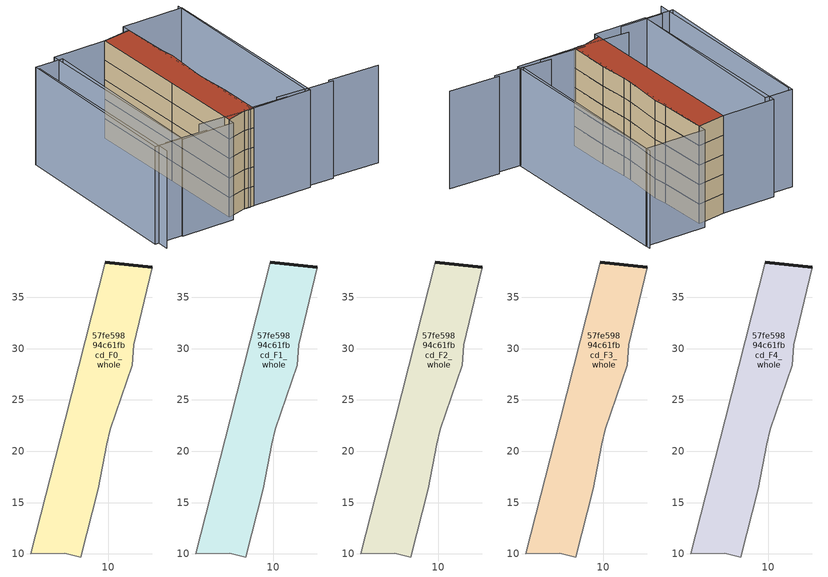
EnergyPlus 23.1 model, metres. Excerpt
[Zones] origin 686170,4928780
57fe59894c61fbcd_F0_whole
 floor ground (EU_floor_Construction): 14.29,37.91 12.51,30.39 12.33,28.38 10.21,22.13 9.88,20.7 9.01,16.35 7.34,9.7 5.77,10.05 2.46,10.03 5.81,23.13 9.71,38.44 z0
 wall outside (EU_wall_Construction): 14.29,37.91 9.71,38.44 z0:3
 wall adiabatic (EU_wall_Construction): 9.71,38.44 5.81,23.13 2.46,10.03 5.77,10.05 7.34,9.7 9.01,16.35 9.88,20.7 10.21,22.13 12.33,28.38 12.51,30.39 14.29,37.91 z0:3
57fe59894c61fbcd_F1_whole
 floor to 57fe59894c61fbcd_F0_whole (EU_floor_Construction): 14.29,37.91 12.51,30.39 12.33,28.38 10.21,22.13 9.88,20.7 9.01,16.35 7.34,9.7 5.77,10.05 2.46,10.03 5.81,23.13 9.71,38.44 z3
 wall outside (EU_wall_Construction): 14.29,37.91 9.71,38.44 z3:6
 wall adiabatic (EU_wall_Construction): 9.71,38.44 5.81,23.13 2.46,10.03 5.77,10.05 7.34,9.7 9.01,16.35 9.88,20.7 10.21,22.13 12.33,28.38 12.51,30.39 14.29,37.91 z3:6
57fe59894c61fbcd_F2_whole
 floor to 57fe59894c61fbcd_F1_whole (EU_floor_Construction): 14.29,37.91 12.51,30.39 12.33,28.38 10.21,22.13 9.88,20.7 9.01,16.35 7.34,9.7 5.77,10.05 2.46,10.03 5.81,23.13 9.71,38.44 z6
 wall outside (EU_wall_Construction): 14.29,37.91 9.71,38.44 z6:9
 wall adiabatic (EU_wall_Construction): 9.71,38.44 5.81,23.13 2.46,10.03 5.77,10.05 7.34,9.7 9.01,16.35 9.88,20.7 10.21,22.13 12.33,28.38 12.51,30.39 14.29,37.91 z6:9
57fe59894c61fbcd_F3_whole
 floor to 57fe59894c61fbcd_F2_whole (EU_floor_Construction): 14.29,37.91 12.51,30.39 12.33,28.38 10.21,22.13 9.88,20.7 9.01,16.35 7.34,9.7 5.77,10.05 2.46,10.03 5.81,23.13 9.71,38.44 z9
 wall outside (EU_wall_Construction): 14.29,37.91 9.71,38.44 z9:12
 wall adiabatic (EU_wall_Construction): 9.71,38.44 5.81,23.13 2.46,10.03 5.77,10.05 7.34,9.7 9.01,16.35 9.88,20.7 10.21,22.13 12.33,28.38 12.51,30.39 14.29,37.91 z9:12
57fe59894c61fbcd_F4_whole
 floor to 57fe59894c61fbcd_F3_whole (EU_floor_Construction): 14.29,37.91 12.51,30.39 12.33,28.38 10.21,22.13 9.88,20.7 9.01,16.35 7.34,9.7 5.77,10.05 2.46,10.03 5.81,23.13 9.71,38.44 z12
 wall outside (EU_wall_Construction): 14.29,37.91 9.71,38.44 z12:15
 wall adiabatic (EU_wall_Construction): 9.71,38.44 5.81,23.13 2.46,10.03 5.77,10.05 7.34,9.7 9.01,16.35 9.88,20.7 10.21,22.13 12.33,28.38 12.51,30.39 14.29,37.91 z12:15
 roof outside (EU_roof_Construction): 7.34,9.7 9.01,16.35 9.88,20.7 10.21,22.13 12.33,28.38 12.51,30.39 14.29,37.91 9.71,38.44 5.81,23.13 2.46,10.03 5.77,10.05 z15
shading: 11.86,9.42 16.72,7.96 / 5.9,10.49 12.92,8.43 / -1.23,12.3 6.68,9.76 / -8.39,12.26 -1.85,10.38 / 28.17,4.96 20.41,7.22 / 20.74,6.7 16.2,7.94 / 16.2,7.94 24.29,37.48 / -2.47,39.82 -10.14,10.63 / 7.02,9.78 14.63,39.24 / 14.63,39.24 24.16,36.77 / 24.16,36.77 16.55,7.32 / 16.55,7.32 7.02,9.78 / 9.72,38.44 2.21,9.07 / 2.21,9.07 -6.05,11.19 / -6.05,11.19 1.46,40.55 / 1.46,40.55 9.72,38.44 / 1.83,39.34 -6,11.4 / -6,11.4 -10.24,12.59 / -10.24,12.59 -2.41,40.53 / -2.41,40.53 1.83,39.34 z0:15
[Building]
EU S2 Campaign: North Axis=0; Terrain=City; Solar Distribution=FullExterior
[Site:Location]
Bologna: Latitude=44.5; Longitude=11.25; Time Zone=1; Elevation=37
[SizingPeriod:WeatherFileDays]
AnnualSizingPeriod: Begin Month=1; Begin Day of Month=1; End Month=12; End Day of Month=31; Day of Week for Start Day=Monday; Use Weather File Daylight Saving Period=No; Use Weather File Rain and Snow Indicators=No
[MATERIAL]
EU_InternalMass_Material: Roughness=MediumRough; Thickness=0.1; Conductivity=1; Density=1800; Specific Heat=900; Thermal Absorptance=0.9; Solar Absorptance=0.7; Visible Absorptance=0.7
[MATERIAL:NOMASS] Roughness=MediumRough; Thermal Absorptance=0.9; Solar Absorptance=0.7; Visible Absorptance=0.7
Name | Thermal Resistance
EU_wall_NoMass | 0.905828
EU_roof_NoMass | 0.37593
EU_floor_NoMass | 0.67114
[CONSTRUCTION]
EU_wall_Construction: EU_wall_NoMass
EU_roof_Construction: EU_roof_NoMass
EU_floor_Construction: EU_floor_NoMass
EU_InternalMass_Construction: EU_InternalMass_Material
[ZONE] Type=1; Multiplier=1; Ceiling Height=autocalculate; Floor Area=autocalculate; Part of Total Floor Area=Yes
Name | Volume
57fe59894c61fbcd_F0_whole | 411.461
57fe59894c61fbcd_F1_whole; 57fe59894c61fbcd_F2_whole; 57fe59894c61fbcd_F3_whole; 57fe59894c61fbcd_F4_whole | 411.46
[INTERNALMASS] Construction=EU_InternalMass_Construction; Surface Area=137.153
Name | Zone or ZoneList
57fe59894c61fbcd_F0_whole_EU_InternalMass | 57fe59894c61fbcd_F0_whole
57fe59894c61fbcd_F1_whole_EU_InternalMass | 57fe59894c61fbcd_F1_whole
57fe59894c61fbcd_F2_whole_EU_InternalMass | 57fe59894c61fbcd_F2_whole
57fe59894c61fbcd_F3_whole_EU_InternalMass | 57fe59894c61fbcd_F3_whole
57fe59894c61fbcd_F4_whole_EU_InternalMass | 57fe59894c61fbcd_F4_whole
[OTHEREQUIPMENT] Fuel Type=Electricity; Design Level Calculation Method=Watts/Area; Power per Zone Floor Area=1; Fraction Latent=0; Fraction Radiant=0; Fraction Lost=0; Carbon Dioxide Generation Rate=0; EndUse Subcategory=EU_Step8_InternalGains
Name | Zone or ZoneList or Space or SpaceList | Schedule
EU_Step8_InternalGain_57fe59894c61fbcd_F0_whole_f000 | 57fe59894c61fbcd_F0_whole | EU_Step8_GainSchedule_57fe59894c61fbcd_F0_whole_f000
EU_Step8_InternalGain_57fe59894c61fbcd_F1_whole_f000 | 57fe59894c61fbcd_F1_whole | EU_Step8_GainSchedule_57fe59894c61fbcd_F1_whole_f000
EU_Step8_InternalGain_57fe59894c61fbcd_F2_whole_f000 | 57fe59894c61fbcd_F2_whole | EU_Step8_GainSchedule_57fe59894c61fbcd_F2_whole_f000
EU_Step8_InternalGain_57fe59894c61fbcd_F3_whole_f000 | 57fe59894c61fbcd_F3_whole | EU_Step8_GainSchedule_57fe59894c61fbcd_F3_whole_f000
EU_Step8_InternalGain_57fe59894c61fbcd_F4_whole_f000 | 57fe59894c61fbcd_F4_whole | EU_Step8_GainSchedule_57fe59894c61fbcd_F4_whole_f000
[ZONEVENTILATION:DESIGNFLOWRATE] Schedule=EU_AlwaysOn; Design Flow Rate Calculation Method=AirChanges/Hour; Air Changes per Hour=0.73129; Ventilation Type=Natural; Fan Pressure Rise=0; Fan Total Efficiency=1; Constant Term Coefficient=1; Temperature Term Coefficient=0; Velocity Term Coefficient=0; Velocity Squared Term Coefficient=0; Minimum Indoor Temperature=-100; Maximum Indoor Temperature=100; Delta Temperature=-100; Minimum Outdoor Temperature=-100; Maximum Outdoor Temperature=100; Maximum Wind Speed=40
Name | Zone or ZoneList or Space or SpaceList
EU_ConstantAir_57fe59894c61fbcd_F0_whole | 57fe59894c61fbcd_F0_whole
EU_ConstantAir_57fe59894c61fbcd_F1_whole | 57fe59894c61fbcd_F1_whole
EU_ConstantAir_57fe59894c61fbcd_F2_whole | 57fe59894c61fbcd_F2_whole
EU_ConstantAir_57fe59894c61fbcd_F3_whole | 57fe59894c61fbcd_F3_whole
EU_ConstantAir_57fe59894c61fbcd_F4_whole | 57fe59894c61fbcd_F4_whole
[HVACTEMPLATE:THERMOSTAT] Constant Heating Setpoint=20; Constant Cooling Setpoint=50
EU_HeatOnly_57fe59894c61fbcd_F0_whole; EU_HeatOnly_57fe59894c61fbcd_F1_whole; EU_HeatOnly_57fe59894c61fbcd_F2_whole; EU_HeatOnly_57fe59894c61fbcd_F3_whole; EU_HeatOnly_57fe59894c61fbcd_F4_whole
[HVACTEMPLATE:ZONE:IDEALLOADSAIRSYSTEM] System Availability Schedule=EU_AlwaysOn; Maximum Heating Supply Air Temperature=50; Minimum Cooling Supply Air Temperature=13; Maximum Heating Supply Air Humidity Ratio=0.0156; Minimum Cooling Supply Air Humidity Ratio=0.0077; Heating Limit=NoLimit; Cooling Limit=NoLimit; Heating Availability Schedule=EU_AlwaysOn; Cooling Availability Schedule=EU_CoolingOff; Dehumidification Control Type=ConstantSensibleHeatRatio; Cooling Sensible Heat Ratio=0.7; Dehumidification Setpoint=60; Humidification Control Type=None; Humidification Setpoint=30; Outdoor Air Method=None; Outdoor Air Flow Rate per Person=0.00944; Outdoor Air Flow Rate per Zone Floor Area=0; Outdoor Air Flow Rate per Zone=0; Demand Controlled Ventilation Type=None; Outdoor Air Economizer Type=NoEconomizer; Heat Recovery Type=None; Sensible Heat Recovery Effectiveness=0.7; Latent Heat Recovery Effectiveness=0.65
Name | Template Thermostat
57fe59894c61fbcd_F0_whole | EU_HeatOnly_57fe59894c61fbcd_F0_whole
57fe59894c61fbcd_F1_whole | EU_HeatOnly_57fe59894c61fbcd_F1_whole
57fe59894c61fbcd_F2_whole | EU_HeatOnly_57fe59894c61fbcd_F2_whole
57fe59894c61fbcd_F3_whole | EU_HeatOnly_57fe59894c61fbcd_F3_whole
57fe59894c61fbcd_F4_whole | EU_HeatOnly_57fe59894c61fbcd_F4_whole
[SIZING:ZONE] Zone Cooling Design Supply Air Temperature Input Method=SupplyAirTemperature; Zone Cooling Design Supply Air Temperature=13; Zone Heating Design Supply Air Temperature Input Method=SupplyAirTemperature; Zone Heating Design Supply Air Temperature=50; Zone Cooling Design Supply Air Humidity Ratio=0.008; Zone Heating Design Supply Air Humidity Ratio=0.008; Cooling Design Air Flow Method=DesignDay; Cooling Design Air Flow Rate=0; Cooling Minimum Air Flow per Zone Floor Area=0.000762; Cooling Minimum Air Flow=0; Cooling Minimum Air Flow Fraction=0.2; Heating Design Air Flow Method=DesignDay; Heating Design Air Flow Rate=0; Heating Maximum Air Flow per Zone Floor Area=0.002032; Heating Maximum Air Flow=0.141576; Heating Maximum Air Flow Fraction=0.3; Account for Dedicated Outdoor Air System=No; Dedicated Outdoor Air System Control Strategy=NeutralSupplyAir; Dedicated Outdoor Air Low Setpoint Temperature for Design=autosize; Dedicated Outdoor Air High Setpoint Temperature for Design=autosize; Zone Load Sizing Method=Sensible Load Only No Latent Load; Zone Latent Cooling Design Supply Air Humidity Ratio Input Method=HumidityRatioDifference; Zone Cooling Design Supply Air Humidity Ratio Difference=0.005; Zone Latent Heating Design Supply Air Humidity Ratio Input Method=HumidityRatioDifference; Zone Humidification Design Supply Air Humidity Ratio Difference=0.005
57fe59894c61fbcd_F0_whole; 57fe59894c61fbcd_F1_whole; 57fe59894c61fbcd_F2_whole; 57fe59894c61fbcd_F3_whole; 57fe59894c61fbcd_F4_whole
[SCHEDULE:CONSTANT]
Name | Hourly Value
EU_AlwaysOn | 1
EU_CoolingOff | 0
[SCHEDULE:FILE] Column Number=1; Rows to Skip at Top=0; Number of Hours of Data=8760; Column Separator=Comma; Interpolate to Timestep=No; Minutes per Item=60; Adjust Schedule for Daylight Savings=Yes
Name | File
EU_Step8_GainSchedule_57fe59894c61fbcd_F0_whole_f000 | ../../schedules/57fe59894c61fbcd/57fe59894c61fbcd_F0_whole_f000_gain.csv
EU_Step8_GainSchedule_57fe59894c61fbcd_F1_whole_f000 | ../../schedules/57fe59894c61fbcd/57fe59894c61fbcd_F1_whole_f000_gain.csv
EU_Step8_GainSchedule_57fe59894c61fbcd_F2_whole_f000 | ../../schedules/57fe59894c61fbcd/57fe59894c61fbcd_F2_whole_f000_gain.csv
EU_Step8_GainSchedule_57fe59894c61fbcd_F3_whole_f000 | ../../schedules/57fe59894c61fbcd/57fe59894c61fbcd_F3_whole_f000_gain.csv
EU_Step8_GainSchedule_57fe59894c61fbcd_F4_whole_f000 | ../../schedules/57fe59894c61fbcd/57fe59894c61fbcd_F4_whole_f000_gain.csv
